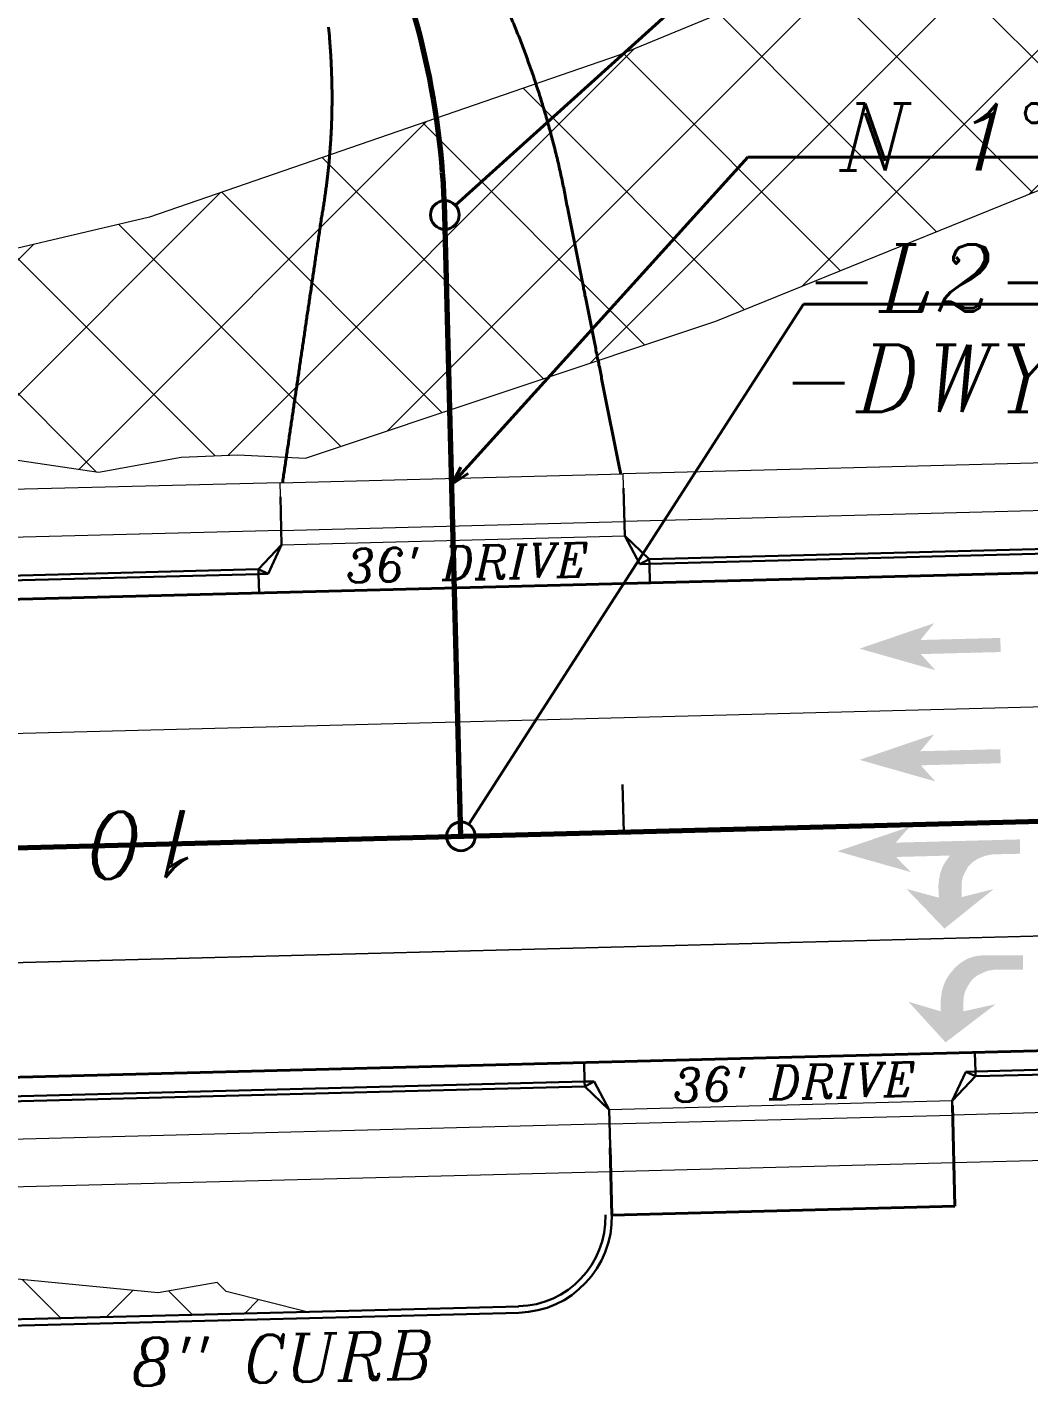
# Model space of a CAD drawing. Extents: x 2081963 to 2085386, y 738291 to 742228.
# Drawn here: x 2083069.8 to 2083174.7, y 741209.5 to 741351.7 of the extents above; entities that cross this region are included whole.
import ezdxf
from ezdxf.enums import TextEntityAlignment as Align

# ---------------------------------------------------------------- set-up
doc = ezdxf.new("R2010")
doc.units = 0
doc.header["$MEASUREMENT"] = 0
for name, color, linetype, lineweight in [('MARK RIGHT TURN ARROW CELL', 7, 'Continuous', 0), ('MARK STRAIGHT LEFT TURN ARROW CELL', 7, 'Continuous', 0), ('Prop Conc 2ft 6in Curb and Gutter', 1, 'Continuous', 30), ('Prop Conc Curb 8in x 12in', 1, 'Continuous', 30), ('Prop DSN Text', 7, 'Continuous', 30), ('Prop EOT', 3, 'Continuous', 40), ('Prop Horizontal Alignment', 2, 'Continuous', 70), ('Prop Horizontal Alignment Station Label', 2, 'Continuous', 40), ('Prop Horizontal Alignment Tick Label', 2, 'Continuous', 40), ('Prop Horizontal Alignment Tick Small', 2, 'Continuous', 30), ('Prop Lane Arrow CELL', 7, 'Continuous', 0), ('Prop Lane Lines', 9, 'Continuous', 13), ('Prop Rem of Exist Asph Pvmt', 9, 'Continuous', 13)]:
    doc.layers.add(name, color=color, linetype=linetype, lineweight=lineweight)
doc.layers.add('Prop Conc 4in Sidewalk', color=51, linetype='Continuous', lineweight=13, true_color=0xffff91)
doc.styles.add('Style-ITALICS', font='ITALICS.shx')

# ---------------------------------------------------------------- blocks, each defined once
blk = doc.blocks.new('STRARR')
at = {"layer": 'Prop Lane Arrow CELL'}
blk.add_hatch(color=256, dxfattribs=at).paths.add_polyline_path([(-4, -1.25), (-3.25, -0.375), (-7.5, -0.375), (-7.5, 0.375), (-3.25, 0.375), (-4, 1.25), (0, 0)])
blk = doc.blocks.new('SLARR')
at = {"layer": 'MARK STRAIGHT LEFT TURN ARROW CELL', "linetype": 'Continuous', "lineweight": 13, "true_color": 0xdeffff}
blk.add_hatch(color=7, dxfattribs=at).paths.add_polyline_path([(7.667, -4.124), (8.667, -3.041), (0, -3.041), (0, -2.041), (1.896, -2.048), (2.425, -1.967), (2.889, -1.807), (3.322, -1.552), (3.674, -1.215), (3.866, -0.878), (4.042, -0.542), (4.138, -0.157), (4.155, 0.227), (4.167, 0.876), (1.917, 0.376), (5.417, 3.042), (8, 0.209), (5.75, 0.876), (5.772, 0.05), (5.708, -0.414), (5.628, -0.783), (5.468, -1.231), (5.26, -1.583), (4.895, -2.041), (8.667, -2.041), (7.667, -0.958), (12.75, -2.541)])
blk.add_hatch(color=7, dxfattribs=at).paths.add_polyline_path([(7.667, -4.124), (8.667, -3.041), (0, -3.041), (0, -2.041), (1.896, -2.048), (2.425, -1.967), (2.889, -1.807), (3.322, -1.552), (3.674, -1.215), (3.866, -0.878), (4.042, -0.542), (4.138, -0.157), (4.155, 0.227), (4.167, 0.876), (1.917, 0.376), (5.417, 3.042), (8, 0.209), (5.75, 0.876), (5.772, 0.05), (5.708, -0.414), (5.628, -0.783), (5.468, -1.231), (5.26, -1.583), (4.895, -2.041), (8.667, -2.041), (7.667, -0.958), (12.75, -2.541)])
blk = doc.blocks.new('RARRO')
at = {"layer": 'MARK RIGHT TURN ARROW CELL', "linetype": 'Continuous', "lineweight": 13, "true_color": 0xdeffff, "extrusion": (0, 0, -1)}
blk.add_hatch(color=7, dxfattribs=at).paths.add_polyline_path([(-5.417, -3.042), (-8, -0.209), (-5.753, -0.875), (-5.753, -0.071), (-5.674, 0.511), (-5.548, 0.937), (-5.422, 1.251), (-5.186, 1.645), (-4.95, 1.944), (-4.729, 2.196), (-4.399, 2.48), (-4.147, 2.653), (-3.816, 2.826), (-3.422, 2.952), (-3.06, 3.015), (-2.583, 3.041), (0, 3.041), (0, 2.041), (-1.917, 2.041), (-2.446, 1.96), (-2.824, 1.818), (-3.202, 1.629), (-3.533, 1.362), (-3.722, 1.125), (-3.926, 0.779), (-4.052, 0.511), (-4.147, 0.165), (-4.167, -0.209), (-4.167, -0.876), (-1.917, -0.376)])
blk.add_hatch(color=7, dxfattribs=at).paths.add_polyline_path([(-5.417, -3.042), (-8, -0.209), (-5.753, -0.875), (-5.753, -0.071), (-5.674, 0.511), (-5.548, 0.937), (-5.422, 1.251), (-5.186, 1.645), (-4.95, 1.944), (-4.729, 2.196), (-4.399, 2.48), (-4.147, 2.653), (-3.816, 2.826), (-3.422, 2.952), (-3.06, 3.015), (-2.583, 3.041), (0, 3.041), (0, 2.041), (-1.917, 2.041), (-2.446, 1.96), (-2.824, 1.818), (-3.202, 1.629), (-3.533, 1.362), (-3.722, 1.125), (-3.926, 0.779), (-4.052, 0.511), (-4.147, 0.165), (-4.167, -0.209), (-4.167, -0.876), (-1.917, -0.376)])
blk = doc.blocks.new('*U132')
at = {"layer": 'Prop Conc 2ft 6in Curb and Gutter'}
for p, q in [((-18.06368, -0.433255), (-18.193197, 4.565068)), ((17.869521, 0.497854), (17.740003, 5.496177)), ((19.446728, -2.462284), (17.869521, 0.497854)), ((20.433441, -1.936548), (17.869521, 0.497854)), ((-20.498082, -2.997175), (-18.06368, -0.433255)), ((-19.485466, -3.471103), (-18.06368, -0.433255)), ((20.433441, -1.936548), (19.446728, -2.462284)), ((20.446393, -2.43638), (19.446728, -2.462284)), ((20.433441, -1.936548), (20.446393, -2.43638)), ((20.446393, -2.43638), (20.4982, -4.435709)), ((-20.498082, -2.997175), (-20.48513, -3.497007)), ((-20.498082, -2.997175), (-19.485466, -3.471103)), ((-20.48513, -3.497007), (-19.485466, -3.471103)), ((-20.48513, -3.497007), (-20.433323, -5.496336)), ((-20.433323, -5.496336), (20.4982, -4.435709))]:
    blk.add_line(p, q, dxfattribs=at)
at = {"layer": 'Prop Conc 4in Sidewalk', "color": 7, "linetype": 'Continuous'}
blk.add_line((-18.06368, -0.433255), (17.869521, 0.497854), dxfattribs=at)

msp = doc.modelspace()

# ---------------------------------------------------------------- hatches: boundary and pattern name
at = {"layer": 'Prop Rem of Exist Asph Pvmt'}
h = msp.add_hatch(dxfattribs=at)
h.set_pattern_fill('CROSSHATCH', style=0, pattern_type=2)
h.set_pattern_definition([(45, (2083111.345, 741383.98), (-7.07107, 7.07107), []), (315, (2083111.345, 741383.98), (7.07107, 7.07107), [])])
h.paths.add_polyline_path([(2083348.36, 741465.47), (2083306.45, 741436.6), (2083264.41, 741410.86), (2083218.07, 741386.58), (2083176.53, 741367.22), (2083131.69, 741348.73), (2083082.62, 741331.82), (2083038.12, 741321.37), (2083010.13, 741314.18), (2083006.6, 741312.35), (2083004.49, 741311.94), (2083031.1, 741311.96), (2083077.27, 741305.12), (2083085.93, 741306.7), (2083091.88, 741306.93), (2083098.97, 741306.58), (2083141.93, 741320.92), (2083186.01, 741338.8), (2083231.81, 741360.26), (2083273.99, 741382.61), (2083315.7, 741407.84), (2083356.39, 741434.83), (2083366.91, 741442.63, -0.188284), (2083392.29, 741499.01), (2083383.8, 741502.34), (2083381.76, 741505.6), (2083381.81, 741511.83), (2083365.64, 741498.54), (2083365.62, 741493.87), (2083356.43, 741471.6)])
h = msp.add_hatch(dxfattribs=at)
h.set_pattern_fill('CROSSHATCH', style=0, pattern_type=2)
h.set_pattern_definition([(45, (2083068.561, 741207.192), (-7.071, 7.071), []), (315, (2083068.561, 741207.192), (7.071, 7.071), [])])
h.paths.add_polyline_path([(2083050.83, 741214.42, -0.13832), (2083056.36, 741216.14), (2083099.09, 741217.24), (2083090.64, 741219.39), (2083089.72, 741220.31), (2083083.52, 741219.23), (2083053.3, 741222.17), (2083052.58, 741220.38), (2083051.18, 741214.9)])

# ---------------------------------------------------------------- linework, layer by layer
at = {"layer": 'Prop Conc 2ft 6in Curb and Gutter'}
for p, q in [((2083358.83, 741301.83), (2083134.96, 741296.03)), ((2083358.84, 741301.33), (2083134.97, 741295.53)), ((2083358.9, 741299.34), (2083135.02, 741293.53)), ((2083094.03, 741294.97), (2082897.42, 741289.88)), ((2083094.04, 741294.47), (2082897.44, 741289.38)), ((2083194.34, 741243.05), (2083169.1, 741242.4)), ((2083194.36, 741242.55), (2083169.11, 741241.9)), ((2083128.17, 741241.34), (2082916.21, 741235.85)), ((2083128.18, 741240.84), (2082916.22, 741235.35))]:
    msp.add_line(p, q, dxfattribs=at)
at = {"layer": 'Prop Conc 4in Sidewalk', "color": 7, "linetype": 'Continuous'}
for p, q in [((2083361.1, 741310.9), (2083132.22, 741304.97)), ((2083361.23, 741305.9), (2083132.35, 741299.97)), ((2083096.29, 741304.03), (2083132.22, 741304.97)), ((2083132.39, 741298.47), (2083132.22, 741304.97)), ((2083096.29, 741304.03), (2082897.19, 741298.88)), ((2083096.46, 741297.54), (2083096.29, 741304.03)), ((2083096.42, 741299.04), (2082897.32, 741293.88)), ((2083096.42, 741299.04), (2083132.35, 741299.97)), ((2083130.78, 741236.91), (2083166.72, 741237.84)), ((2083194.51, 741238.56), (2083166.72, 741237.84)), ((2083166.85, 741232.84), (2083166.72, 741237.84)), ((2083130.78, 741236.91), (2082916.33, 741231.35)), ((2083130.91, 741231.91), (2083130.78, 741236.91)), ((2083194.64, 741233.56), (2083166.85, 741232.84)), ((2083130.91, 741231.91), (2082916.46, 741226.35)), ((2083166.85, 741232.84), (2083130.91, 741231.91))]:
    msp.add_line(p, q, dxfattribs=at)
at = {"layer": 'Prop Conc Curb 8in x 12in'}
for p, q in [((2083121.28, 741217.82), (2083056.36, 741216.14)), ((2083121.29, 741217.15), (2083056.38, 741215.47))]:
    msp.add_line(p, q, dxfattribs=at)
at = {"layer": 'Prop Conc Curb 8in x 12in', "extrusion": (0, 0, -1)}
for radius in [9.33, 10]:
    msp.add_arc((-2083121.03, 741227.15), radius, 178.5157, 268.5157, dxfattribs=at)
at = {"layer": 'Prop EOT'}
for p, q in [((2083580.69, 741305.08), (2082892.79, 741287.26)), ((2083194.29, 741245.05), (2082916.16, 741237.85)), ((2083166.69, 741238.84), (2083166.96, 741228.32)), ((2083130.85, 741234.41), (2083131.03, 741227.38)), ((2083166.96, 741228.32), (2083131.03, 741227.38))]:
    msp.add_line(p, q, dxfattribs=at)
for points, knots in [([(2083118.6, 741356.88), (2083118.71, 741356.65), (2083118.83, 741356.41), (2083118.94, 741356.18), (2083119.05, 741355.94), (2083119.16, 741355.7), (2083119.27, 741355.47), (2083119.38, 741355.23), (2083119.48, 741354.99), (2083119.59, 741354.75), (2083119.7, 741354.51), (2083119.8, 741354.27), (2083119.91, 741354.03), (2083120.02, 741353.79), (2083120.12, 741353.55), (2083120.22, 741353.31), (2083120.33, 741353.07), (2083120.43, 741352.83), (2083120.53, 741352.59), (2083120.63, 741352.35), (2083120.73, 741352.11), (2083120.83, 741351.86), (2083120.93, 741351.62), (2083121.03, 741351.38), (2083121.13, 741351.13), (2083121.23, 741350.89), (2083121.32, 741350.64), (2083121.42, 741350.4), (2083121.51, 741350.15), (2083121.61, 741349.9), (2083121.7, 741349.66), (2083121.8, 741349.41), (2083121.89, 741349.16), (2083121.98, 741348.92), (2083122.07, 741348.67), (2083122.16, 741348.42), (2083122.25, 741348.17), (2083122.34, 741347.92), (2083122.43, 741347.68), (2083122.52, 741347.43), (2083122.61, 741347.18), (2083122.69, 741346.93), (2083122.78, 741346.67), (2083122.87, 741346.42), (2083122.95, 741346.17), (2083123.03, 741345.92), (2083123.12, 741345.67), (2083123.2, 741345.42), (2083123.28, 741345.16), (2083123.36, 741344.91), (2083123.45, 741344.66), (2083123.52, 741344.4), (2083123.6, 741344.15), (2083123.68, 741343.9), (2083123.76, 741343.64), (2083123.84, 741343.39), (2083123.92, 741343.13), (2083123.99, 741342.88), (2083124.07, 741342.62), (2083124.14, 741342.36), (2083124.22, 741342.11), (2083124.29, 741341.85), (2083124.36, 741341.59), (2083124.43, 741341.34), (2083124.5, 741341.08), (2083124.58, 741340.82), (2083124.64, 741340.56), (2083124.71, 741340.3), (2083124.78, 741340.04), (2083124.85, 741339.79), (2083124.92, 741339.53), (2083124.98, 741339.27), (2083125.05, 741339.01), (2083125.11, 741338.75), (2083125.18, 741338.48), (2083125.24, 741338.22), (2083125.31, 741337.96), (2083125.37, 741337.7), (2083125.43, 741337.44), (2083125.49, 741337.18), (2083125.55, 741336.91), (2083125.61, 741336.65), (2083125.67, 741336.39), (2083125.73, 741336.13), (2083125.78, 741335.86), (2083125.84, 741335.6), (2083125.89, 741335.33), (2083125.95, 741335.07), (2083126, 741334.81), (2083126.06, 741334.54), (2083126.11, 741334.28), (2083126.16, 741334.01), (2083126.21, 741333.75), (2083126.26, 741333.48), (2083126.31, 741333.21), (2083126.36, 741332.95), (2083126.41, 741332.68), (2083126.46, 741332.44), (2083126.5, 741332.19), (2083126.55, 741331.95), (2083126.6, 741331.72), (2083126.65, 741331.48), (2083126.69, 741331.25), (2083126.74, 741331.02), (2083126.78, 741330.79), (2083126.83, 741330.56), (2083126.88, 741330.33), (2083126.92, 741330.1), (2083126.97, 741329.86), (2083127.02, 741329.63), (2083127.06, 741329.4), (2083127.11, 741329.17), (2083127.16, 741328.94), (2083127.2, 741328.71), (2083127.25, 741328.47), (2083127.3, 741328.24), (2083127.34, 741328.01), (2083127.39, 741327.78), (2083127.43, 741327.55), (2083127.48, 741327.32), (2083127.53, 741327.09), (2083127.57, 741326.85), (2083127.62, 741326.62), (2083127.67, 741326.39), (2083127.71, 741326.16), (2083127.76, 741325.93), (2083127.81, 741325.7), (2083127.85, 741325.46), (2083127.9, 741325.23), (2083127.95, 741325), (2083127.99, 741324.77), (2083128.04, 741324.54), (2083128.08, 741324.31), (2083128.13, 741324.08), (2083128.18, 741323.84), (2083128.22, 741323.61), (2083128.27, 741323.38), (2083128.32, 741323.15), (2083128.36, 741322.92), (2083128.41, 741322.69), (2083128.46, 741322.45), (2083128.5, 741322.22), (2083128.55, 741321.99), (2083128.6, 741321.76), (2083128.64, 741321.53), (2083128.69, 741321.3), (2083128.73, 741321.07), (2083128.78, 741320.83), (2083128.83, 741320.6), (2083128.87, 741320.37), (2083128.92, 741320.14), (2083128.97, 741319.91), (2083129.01, 741319.68), (2083129.06, 741319.44), (2083129.11, 741319.21), (2083129.15, 741318.98), (2083129.2, 741318.75), (2083129.25, 741318.52), (2083129.29, 741318.29), (2083129.34, 741318.06), (2083129.38, 741317.82), (2083129.43, 741317.59), (2083129.48, 741317.36), (2083129.52, 741317.13), (2083129.57, 741316.9), (2083129.62, 741316.67), (2083129.66, 741316.43), (2083129.71, 741316.2), (2083129.76, 741315.97), (2083129.8, 741315.74), (2083129.85, 741315.51), (2083129.9, 741315.28), (2083129.94, 741315.05), (2083129.99, 741314.81), (2083130.03, 741314.58), (2083130.08, 741314.35), (2083130.13, 741314.12), (2083130.17, 741313.89), (2083130.22, 741313.66), (2083130.27, 741313.42), (2083130.31, 741313.19), (2083130.36, 741312.96), (2083130.41, 741312.73), (2083130.45, 741312.5), (2083130.5, 741312.27), (2083130.55, 741312.04), (2083130.59, 741311.8), (2083130.64, 741311.57), (2083130.68, 741311.34), (2083130.73, 741311.11), (2083130.78, 741310.88), (2083130.82, 741310.65), (2083130.87, 741310.41), (2083130.92, 741310.18), (2083130.96, 741309.95), (2083131.01, 741309.72), (2083131.06, 741309.49), (2083131.1, 741309.26), (2083131.15, 741309.03), (2083131.2, 741308.79), (2083131.24, 741308.56), (2083131.29, 741308.33), (2083131.33, 741308.1), (2083131.38, 741307.87), (2083131.43, 741307.64), (2083131.47, 741307.4), (2083131.52, 741307.17), (2083131.57, 741306.94), (2083131.61, 741306.71), (2083131.66, 741306.48), (2083131.71, 741306.25), (2083131.75, 741306.02), (2083131.8, 741305.78), (2083131.85, 741305.55), (2083131.89, 741305.34), (2083131.93, 741305.13), (2083131.97, 741304.92)], [0, 0, 0, 0, 0.014526, 0.014526, 0.014526, 0.02907, 0.02907, 0.02907, 0.043632, 0.043632, 0.043632, 0.058213, 0.058213, 0.058213, 0.072811, 0.072811, 0.072811, 0.087429, 0.087429, 0.087429, 0.102064, 0.102064, 0.102064, 0.116718, 0.116718, 0.116718, 0.13139, 0.13139, 0.13139, 0.14608, 0.14608, 0.14608, 0.160788, 0.160788, 0.160788, 0.175515, 0.175515, 0.175515, 0.19026, 0.19026, 0.19026, 0.205024, 0.205024, 0.205024, 0.219805, 0.219805, 0.219805, 0.234605, 0.234605, 0.234605, 0.249423, 0.249423, 0.249423, 0.26426, 0.26426, 0.26426, 0.279115, 0.279115, 0.279115, 0.293988, 0.293988, 0.293988, 0.308879, 0.308879, 0.308879, 0.323789, 0.323789, 0.323789, 0.338717, 0.338717, 0.338717, 0.353663, 0.353663, 0.353663, 0.368627, 0.368627, 0.368627, 0.38361, 0.38361, 0.38361, 0.398611, 0.398611, 0.398611, 0.413631, 0.413631, 0.413631, 0.428668, 0.428668, 0.428668, 0.443724, 0.443724, 0.443724, 0.458798, 0.458798, 0.458798, 0.473891, 0.473891, 0.473891, 0.487766, 0.487766, 0.487766, 0.500928, 0.500928, 0.500928, 0.51409, 0.51409, 0.51409, 0.527252, 0.527252, 0.527252, 0.540414, 0.540414, 0.540414, 0.553576, 0.553576, 0.553576, 0.566738, 0.566738, 0.566738, 0.5799, 0.5799, 0.5799, 0.593062, 0.593062, 0.593062, 0.606224, 0.606224, 0.606224, 0.619386, 0.619386, 0.619386, 0.632548, 0.632548, 0.632548, 0.64571, 0.64571, 0.64571, 0.658872, 0.658872, 0.658872, 0.672034, 0.672034, 0.672034, 0.685196, 0.685196, 0.685196, 0.698358, 0.698358, 0.698358, 0.71152, 0.71152, 0.71152, 0.724682, 0.724682, 0.724682, 0.737844, 0.737844, 0.737844, 0.751006, 0.751006, 0.751006, 0.764167, 0.764167, 0.764167, 0.777329, 0.777329, 0.777329, 0.790491, 0.790491, 0.790491, 0.803653, 0.803653, 0.803653, 0.816815, 0.816815, 0.816815, 0.829977, 0.829977, 0.829977, 0.843139, 0.843139, 0.843139, 0.856301, 0.856301, 0.856301, 0.869463, 0.869463, 0.869463, 0.882625, 0.882625, 0.882625, 0.895787, 0.895787, 0.895787, 0.908949, 0.908949, 0.908949, 0.922111, 0.922111, 0.922111, 0.935273, 0.935273, 0.935273, 0.948435, 0.948435, 0.948435, 0.961597, 0.961597, 0.961597, 0.974759, 0.974759, 0.974759, 0.987921, 0.987921, 0.987921, 1, 1, 1, 1]), ([(2083096.54, 741304), (2083096.58, 741304.21), (2083096.61, 741304.43), (2083096.64, 741304.64), (2083096.67, 741304.87), (2083096.71, 741305.11), (2083096.74, 741305.34), (2083096.78, 741305.57), (2083096.81, 741305.81), (2083096.85, 741306.04), (2083096.88, 741306.28), (2083096.91, 741306.51), (2083096.95, 741306.74), (2083096.98, 741306.98), (2083097.02, 741307.21), (2083097.05, 741307.44), (2083097.09, 741307.68), (2083097.12, 741307.91), (2083097.16, 741308.14), (2083097.19, 741308.38), (2083097.22, 741308.61), (2083097.26, 741308.85), (2083097.29, 741309.08), (2083097.33, 741309.31), (2083097.36, 741309.55), (2083097.4, 741309.78), (2083097.43, 741310.01), (2083097.46, 741310.25), (2083097.5, 741310.48), (2083097.53, 741310.71), (2083097.57, 741310.95), (2083097.6, 741311.18), (2083097.64, 741311.42), (2083097.67, 741311.65), (2083097.71, 741311.88), (2083097.74, 741312.12), (2083097.77, 741312.35), (2083097.81, 741312.58), (2083097.84, 741312.82), (2083097.88, 741313.05), (2083097.91, 741313.28), (2083097.95, 741313.52), (2083097.98, 741313.75), (2083098.01, 741313.99), (2083098.05, 741314.22), (2083098.08, 741314.45), (2083098.12, 741314.69), (2083098.15, 741314.92), (2083098.19, 741315.15), (2083098.22, 741315.39), (2083098.26, 741315.62), (2083098.29, 741315.85), (2083098.32, 741316.09), (2083098.36, 741316.32), (2083098.39, 741316.56), (2083098.43, 741316.79), (2083098.46, 741317.02), (2083098.5, 741317.26), (2083098.53, 741317.49), (2083098.56, 741317.72), (2083098.6, 741317.96), (2083098.63, 741318.19), (2083098.67, 741318.42), (2083098.7, 741318.66), (2083098.74, 741318.89), (2083098.77, 741319.13), (2083098.81, 741319.36), (2083098.84, 741319.59), (2083098.87, 741319.83), (2083098.91, 741320.06), (2083098.94, 741320.29), (2083098.98, 741320.53), (2083099.01, 741320.76), (2083099.05, 741320.99), (2083099.08, 741321.23), (2083099.11, 741321.46), (2083099.15, 741321.7), (2083099.18, 741321.93), (2083099.22, 741322.16), (2083099.25, 741322.4), (2083099.29, 741322.63), (2083099.32, 741322.86), (2083099.36, 741323.1), (2083099.39, 741323.33), (2083099.42, 741323.56), (2083099.46, 741323.8), (2083099.49, 741324.03), (2083099.53, 741324.26), (2083099.56, 741324.5), (2083099.6, 741324.73), (2083099.63, 741324.97), (2083099.66, 741325.2), (2083099.7, 741325.43), (2083099.73, 741325.67), (2083099.77, 741325.9), (2083099.8, 741326.13), (2083099.84, 741326.37), (2083099.87, 741326.6), (2083099.91, 741326.83), (2083099.94, 741327.07), (2083099.97, 741327.3), (2083100.01, 741327.54), (2083100.04, 741327.77), (2083100.08, 741328), (2083100.11, 741328.24), (2083100.15, 741328.47), (2083100.18, 741328.7), (2083100.21, 741328.94), (2083100.25, 741329.17), (2083100.28, 741329.4), (2083100.32, 741329.64), (2083100.35, 741329.87), (2083100.39, 741330.11), (2083100.42, 741330.34), (2083100.46, 741330.57), (2083100.49, 741330.81), (2083100.52, 741331.04), (2083100.56, 741331.27), (2083100.59, 741331.49), (2083100.63, 741331.72), (2083100.66, 741331.94), (2083100.7, 741332.13), (2083100.73, 741332.33), (2083100.76, 741332.53), (2083100.8, 741332.73), (2083100.83, 741332.93), (2083100.86, 741333.13), (2083100.89, 741333.33), (2083100.92, 741333.53), (2083100.95, 741333.73), (2083100.98, 741333.93), (2083101.01, 741334.13), (2083101.04, 741334.33), (2083101.07, 741334.53), (2083101.09, 741334.73), (2083101.12, 741334.94), (2083101.15, 741335.14), (2083101.17, 741335.34), (2083101.2, 741335.54), (2083101.22, 741335.74), (2083101.25, 741335.94), (2083101.27, 741336.15), (2083101.29, 741336.35), (2083101.31, 741336.55), (2083101.34, 741336.76), (2083101.36, 741336.96), (2083101.38, 741337.16), (2083101.4, 741337.36), (2083101.42, 741337.57), (2083101.44, 741337.77), (2083101.45, 741337.98), (2083101.47, 741338.18), (2083101.49, 741338.38), (2083101.5, 741338.59), (2083101.52, 741338.79), (2083101.54, 741339), (2083101.55, 741339.2), (2083101.57, 741339.41), (2083101.58, 741339.61), (2083101.59, 741339.82), (2083101.6, 741340.02), (2083101.62, 741340.23), (2083101.63, 741340.43), (2083101.64, 741340.64), (2083101.65, 741340.85), (2083101.66, 741341.05), (2083101.67, 741341.26), (2083101.68, 741341.47), (2083101.68, 741341.67), (2083101.69, 741341.88), (2083101.7, 741342.09), (2083101.7, 741342.29), (2083101.71, 741342.5), (2083101.71, 741342.71), (2083101.72, 741342.91), (2083101.72, 741343.12), (2083101.72, 741343.33), (2083101.73, 741343.54), (2083101.73, 741343.74), (2083101.73, 741343.95), (2083101.73, 741344.16), (2083101.73, 741344.37), (2083101.73, 741344.58), (2083101.73, 741344.78), (2083101.73, 741344.99), (2083101.73, 741345.2), (2083101.72, 741345.41), (2083101.72, 741345.62), (2083101.72, 741345.83), (2083101.71, 741346.04), (2083101.71, 741346.24), (2083101.7, 741346.45), (2083101.69, 741346.66), (2083101.69, 741346.87), (2083101.68, 741347.08), (2083101.67, 741347.29), (2083101.66, 741347.5), (2083101.65, 741347.71), (2083101.64, 741347.92), (2083101.63, 741348.13), (2083101.62, 741348.34), (2083101.61, 741348.55), (2083101.6, 741348.76), (2083101.59, 741348.97), (2083101.57, 741349.18), (2083101.56, 741349.39), (2083101.54, 741349.6), (2083101.53, 741349.81), (2083101.51, 741350.02), (2083101.5, 741350.23), (2083101.48, 741350.44), (2083101.44, 741350.86), (2083101.4, 741351.28), (2083101.36, 741351.71)], [0, 0, 0, 0, 0.013521, 0.013521, 0.013521, 0.028254, 0.028254, 0.028254, 0.042987, 0.042987, 0.042987, 0.057721, 0.057721, 0.057721, 0.072454, 0.072454, 0.072454, 0.087187, 0.087187, 0.087187, 0.10192, 0.10192, 0.10192, 0.116653, 0.116653, 0.116653, 0.131386, 0.131386, 0.131386, 0.146119, 0.146119, 0.146119, 0.160852, 0.160852, 0.160852, 0.175585, 0.175585, 0.175585, 0.190319, 0.190319, 0.190319, 0.205052, 0.205052, 0.205052, 0.219785, 0.219785, 0.219785, 0.234518, 0.234518, 0.234518, 0.249251, 0.249251, 0.249251, 0.263984, 0.263984, 0.263984, 0.278717, 0.278717, 0.278717, 0.29345, 0.29345, 0.29345, 0.308184, 0.308184, 0.308184, 0.322917, 0.322917, 0.322917, 0.33765, 0.33765, 0.33765, 0.352383, 0.352383, 0.352383, 0.367116, 0.367116, 0.367116, 0.381849, 0.381849, 0.381849, 0.396582, 0.396582, 0.396582, 0.411315, 0.411315, 0.411315, 0.426048, 0.426048, 0.426048, 0.440782, 0.440782, 0.440782, 0.455515, 0.455515, 0.455515, 0.470248, 0.470248, 0.470248, 0.484981, 0.484981, 0.484981, 0.499714, 0.499714, 0.499714, 0.514447, 0.514447, 0.514447, 0.52918, 0.52918, 0.52918, 0.543913, 0.543913, 0.543913, 0.558646, 0.558646, 0.558646, 0.57338, 0.57338, 0.57338, 0.587315, 0.587315, 0.587315, 0.599897, 0.599897, 0.599897, 0.612499, 0.612499, 0.612499, 0.625122, 0.625122, 0.625122, 0.637764, 0.637764, 0.637764, 0.650427, 0.650427, 0.650427, 0.66311, 0.66311, 0.66311, 0.675814, 0.675814, 0.675814, 0.688538, 0.688538, 0.688538, 0.701282, 0.701282, 0.701282, 0.714046, 0.714046, 0.714046, 0.726831, 0.726831, 0.726831, 0.739636, 0.739636, 0.739636, 0.752461, 0.752461, 0.752461, 0.765306, 0.765306, 0.765306, 0.778172, 0.778172, 0.778172, 0.791059, 0.791059, 0.791059, 0.803965, 0.803965, 0.803965, 0.816892, 0.816892, 0.816892, 0.829839, 0.829839, 0.829839, 0.842806, 0.842806, 0.842806, 0.855794, 0.855794, 0.855794, 0.868802, 0.868802, 0.868802, 0.881831, 0.881831, 0.881831, 0.894879, 0.894879, 0.894879, 0.907948, 0.907948, 0.907948, 0.921038, 0.921038, 0.921038, 0.934147, 0.934147, 0.934147, 0.947277, 0.947277, 0.947277, 0.960427, 0.960427, 0.960427, 0.973598, 0.973598, 0.973598, 1, 1, 1, 1])]:
    msp.add_open_spline(points, degree=3, knots=knots, dxfattribs=at)
at = {"layer": 'Prop Horizontal Alignment'}
for p, q in [((2083115.23, 741267.01), (2083113.54, 741332.05)), ((2082893.46, 741261.27), (2084043.39, 741291.06))]:
    msp.add_line(p, q, dxfattribs=at)
msp.add_arc((2083028.57, 741329.85), 85, 1.4843, 25.3522, dxfattribs=at)
at = {"layer": 'Prop Horizontal Alignment Station Label', "color": 2, "linetype": 'Continuous', "lineweight": 40}
for p, q in [((2083114.66, 741333.06), (2083151.46, 741366.26)), ((2083145.28, 741338.09), (2083114.27, 741303.86)), ((2083230.03, 741338.09), (2083145.28, 741338.09)), ((2083151.1, 741322.71), (2083116.04, 741268.27)), ((2083273, 741322.71), (2083151.1, 741322.71)), ((2083114.27, 741303.86), (2083115.22, 741305.65)), ((2083114.27, 741303.86), (2083115.97, 741304.98))]:
    msp.add_line(p, q, dxfattribs=at)
for centre in [(2083113.54, 741332.05), (2083115.23, 741267.01)]:
    msp.add_circle(centre, 1.5, dxfattribs=at)
at = {"layer": 'Prop Horizontal Alignment Tick Small', "color": 2, "linetype": 'Continuous', "lineweight": 30}
msp.add_line((2083132.28, 741267.45), (2083132.15, 741272.45), dxfattribs=at)
at = {"layer": 'Prop Lane Lines'}
for p, q in [((2083580.69, 741305.08), (2082897.49, 741287.38)), ((2082893.15, 741273.26), (2083931.7, 741300.17)), ((2082893.46, 741261.27), (2083887.26, 741287.02)), ((2082893.77, 741249.27), (2083887.58, 741275.02)), ((2083193.98, 741257.05), (2082893.77, 741249.27)), ((2083194.29, 741245.05), (2082916.16, 741237.85))]:
    msp.add_line(p, q, dxfattribs=at)
at = {"layer": 'Prop Rem of Exist Asph Pvmt', "color": 7, "flags": 128}
for points in [[(2083176.53, 741367.22), (2083131.69, 741348.73), (2083082.62, 741331.82), (2083038.12, 741321.37)], [(2083031.1, 741311.96), (2083077.27, 741305.12), (2083085.93, 741306.7), (2083091.88, 741306.93), (2083098.97, 741306.58), (2083141.93, 741320.92), (2083186.01, 741338.8), (2083231.81, 741360.26)]]:
    msp.add_lwpolyline(points, dxfattribs=at)
msp.add_lwpolyline([(2083050.83, 741214.42, -0.13832), (2083056.36, 741216.14), (2083099.09, 741217.24), (2083090.64, 741219.39), (2083089.72, 741220.31), (2083083.52, 741219.23), (2083053.3, 741222.17), (2083052.58, 741220.38), (2083051.18, 741214.9), (2083050.83, 741214.42)], format="xyb", close=True, dxfattribs=at)

# ---------------------------------------------------------------- block references
at = {"layer": 'MARK RIGHT TURN ARROW CELL', "color": 7, "linetype": 'Continuous', "lineweight": 13, "true_color": 0xdeffff, "extrusion": (0, 0, -1), "xscale": 1.5, "yscale": 1.5, "zscale": 1.5, "rotation": 360}
msp.add_blockref('RARRO', (-2083174.1, 741250.01), dxfattribs=at)
at = {"layer": 'MARK STRAIGHT LEFT TURN ARROW CELL', "color": 7, "linetype": 'Continuous', "lineweight": 13, "true_color": 0xdeffff, "xscale": 1.5, "yscale": 1.5, "zscale": 1.5, "rotation": 181.484329}
msp.add_blockref('SLARR', (2083173.87, 741262.13), dxfattribs=at)
at = {"layer": 'Prop Conc 2ft 6in Curb and Gutter'}
msp.add_blockref('*U132', (2083114.52, 741297.97), dxfattribs=at)
at = {"layer": 'Prop Conc 2ft 6in Curb and Gutter', "rotation": 180}
msp.add_blockref('*U132', (2083148.62, 741238.9), dxfattribs=at)
at = {"layer": 'Prop Lane Arrow CELL', "xscale": 1.968499, "yscale": 1.968499, "zscale": 1.968499, "rotation": 181.480231}
for p in [(2083156.97, 741286.66), (2083156.97, 741275.02)]:
    msp.add_blockref('STRARR', p, dxfattribs=at)

# ---------------------------------------------------------------- texts
at = {"layer": 'Prop DSN Text', "style": 'Style-ITALICS'}
for p in [(2083103.18, 741295.32), (2083137.42, 741240.96)]:
    msp.add_text("36' DRIVE", height=3.5, rotation=1.4843, dxfattribs=at).set_placement(p, align=Align.MIDDLE_LEFT)
at = {"layer": 'Prop DSN Text', "lineweight": 30, "style": 'Style-ITALICS'}
msp.add_text('8" CURB', height=5, rotation=1.4843, dxfattribs=at).set_placement((2083096.67, 741209.88), align=Align.CENTER)
at = {"layer": 'Prop Horizontal Alignment Station Label', "color": 2, "linetype": 'Continuous', "lineweight": 40, "char_height": 7, "line_spacing_factor": 0.9, "style": 'Style-ITALICS'}
for s, insert, attachment_point in [('N 1%%d 29\' 03.6" W', (2083154.86, 741336.71), 7), ('-L2- POT 20+82.94 =\\P-DWY2- POT 10+12.35', (2083269.99, 741311.46), 9)]:
    msp.add_mtext(s, dxfattribs=dict(at, insert=insert, attachment_point=attachment_point))
at = {"layer": 'Prop Horizontal Alignment Tick Label', "color": 2, "linetype": 'Continuous', "lineweight": 40, "style": 'Style-ITALICS'}
msp.add_text('10', height=7, rotation=181.4843, dxfattribs=at).set_placement((2083082.11, 741266.15), align=Align.MIDDLE_CENTER)

doc.saveas('drawing.dxf')
